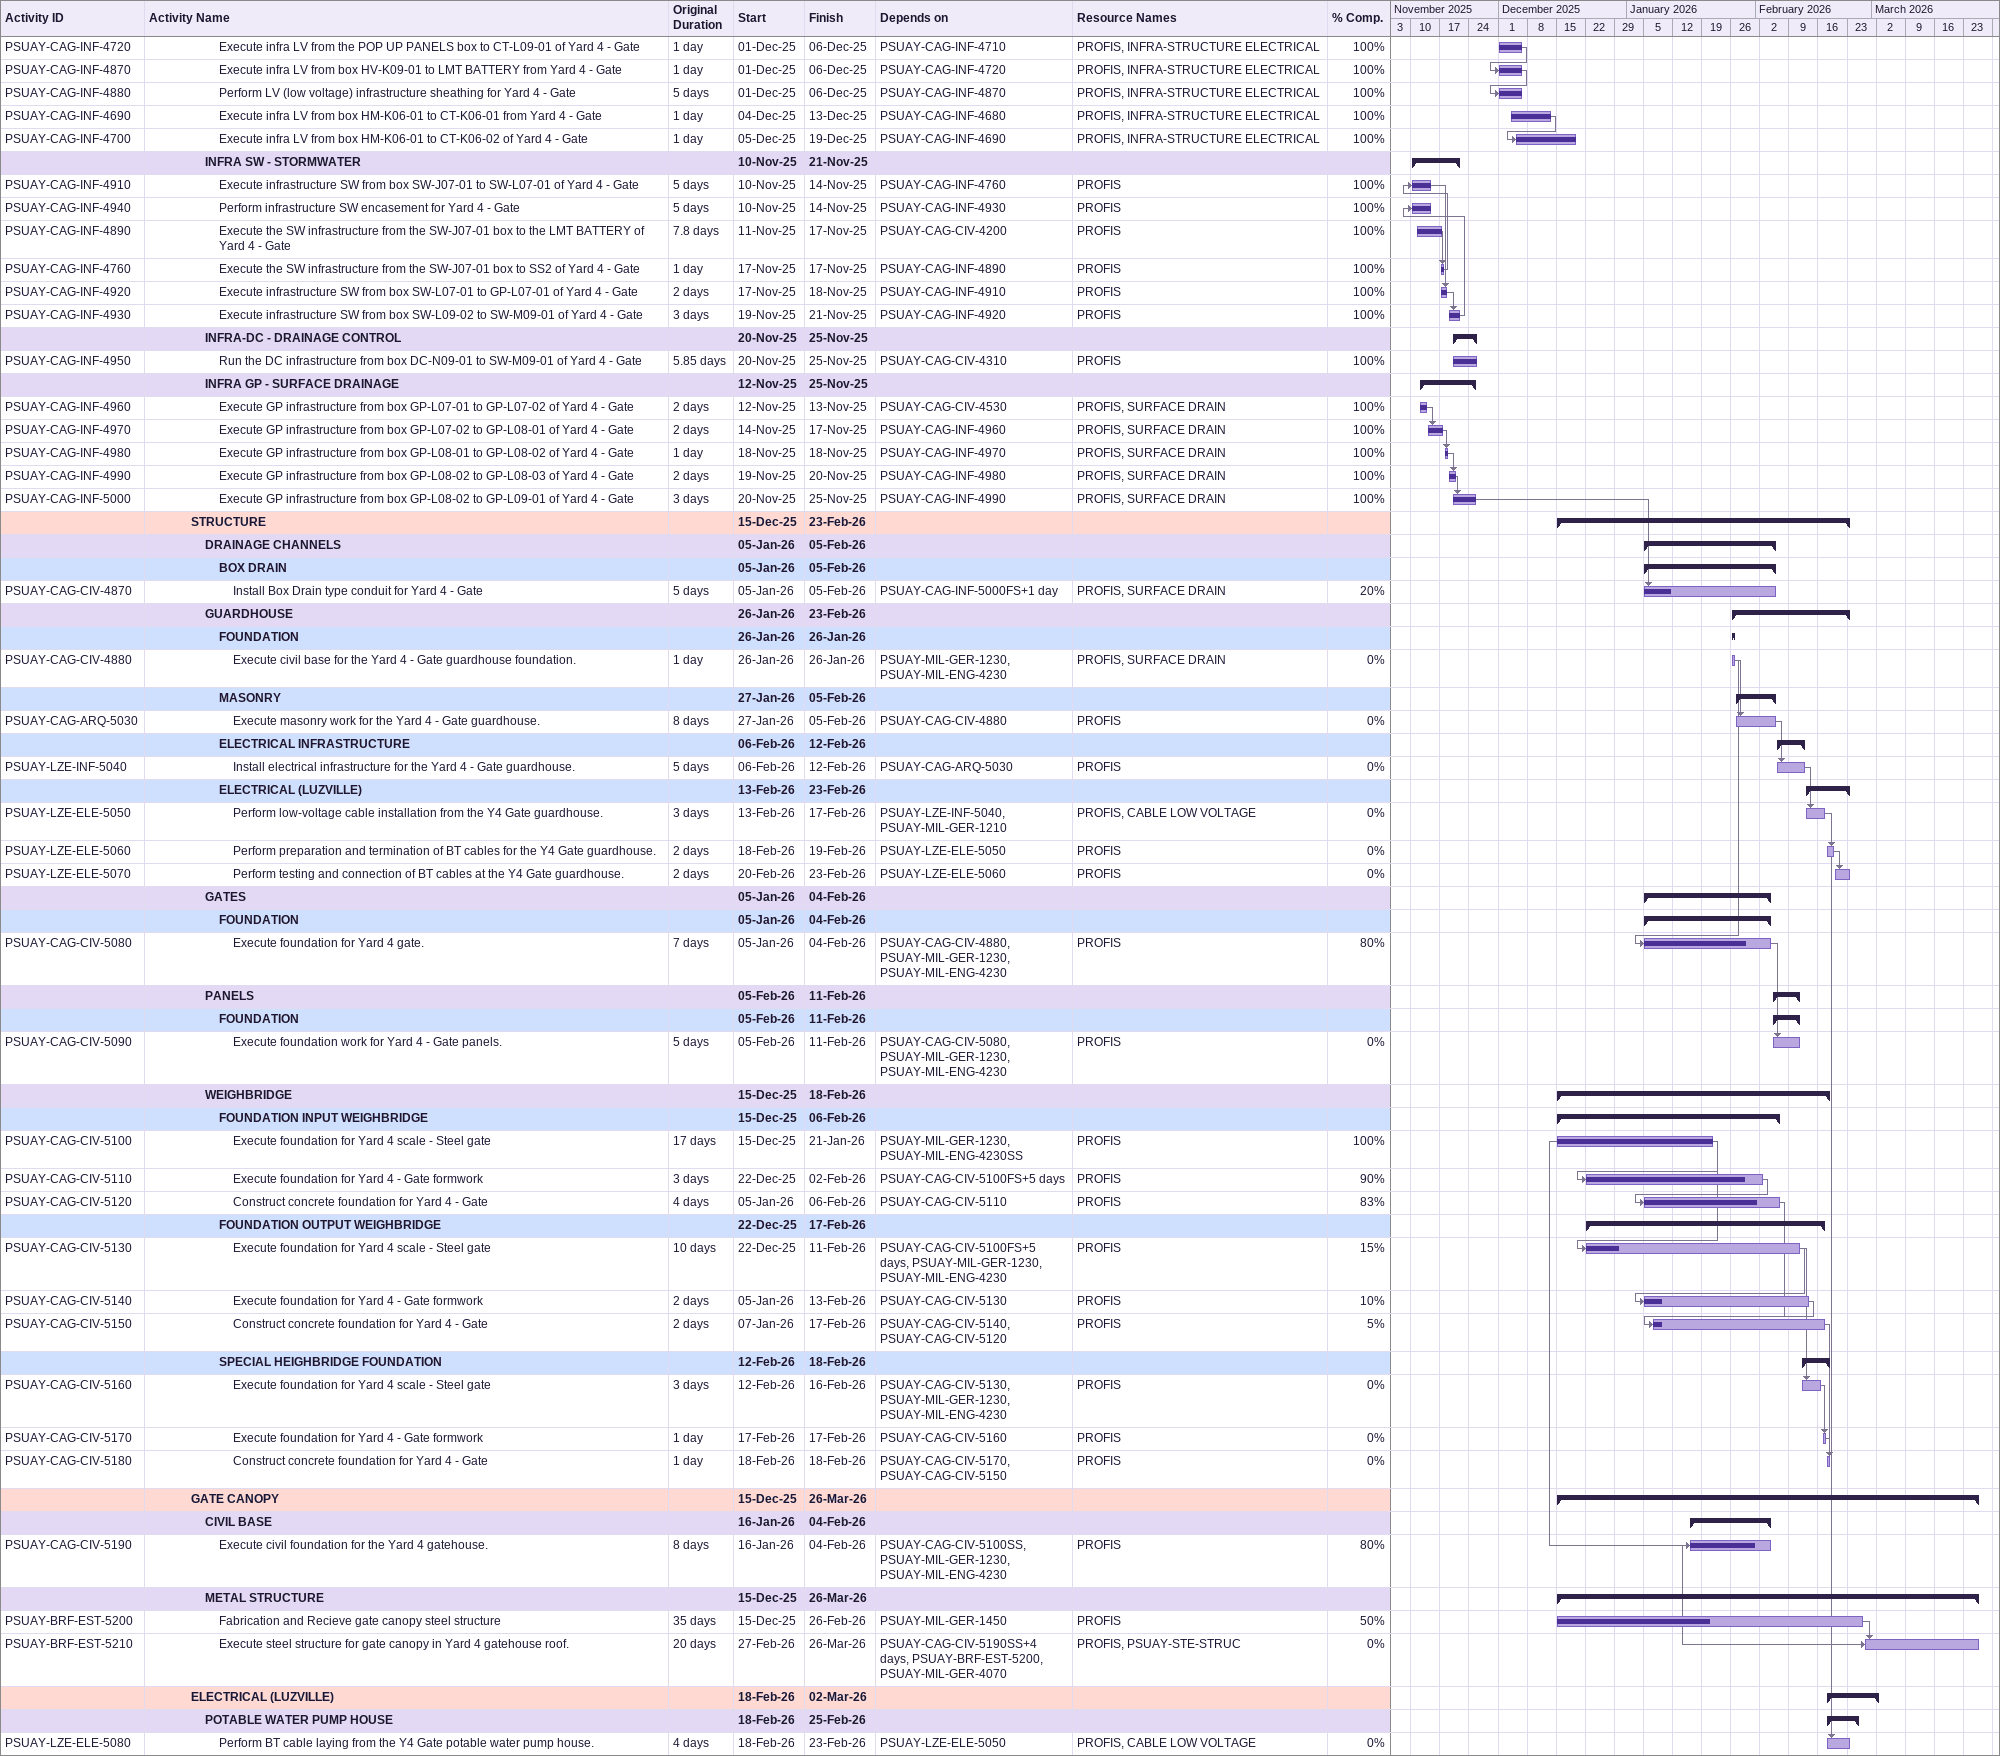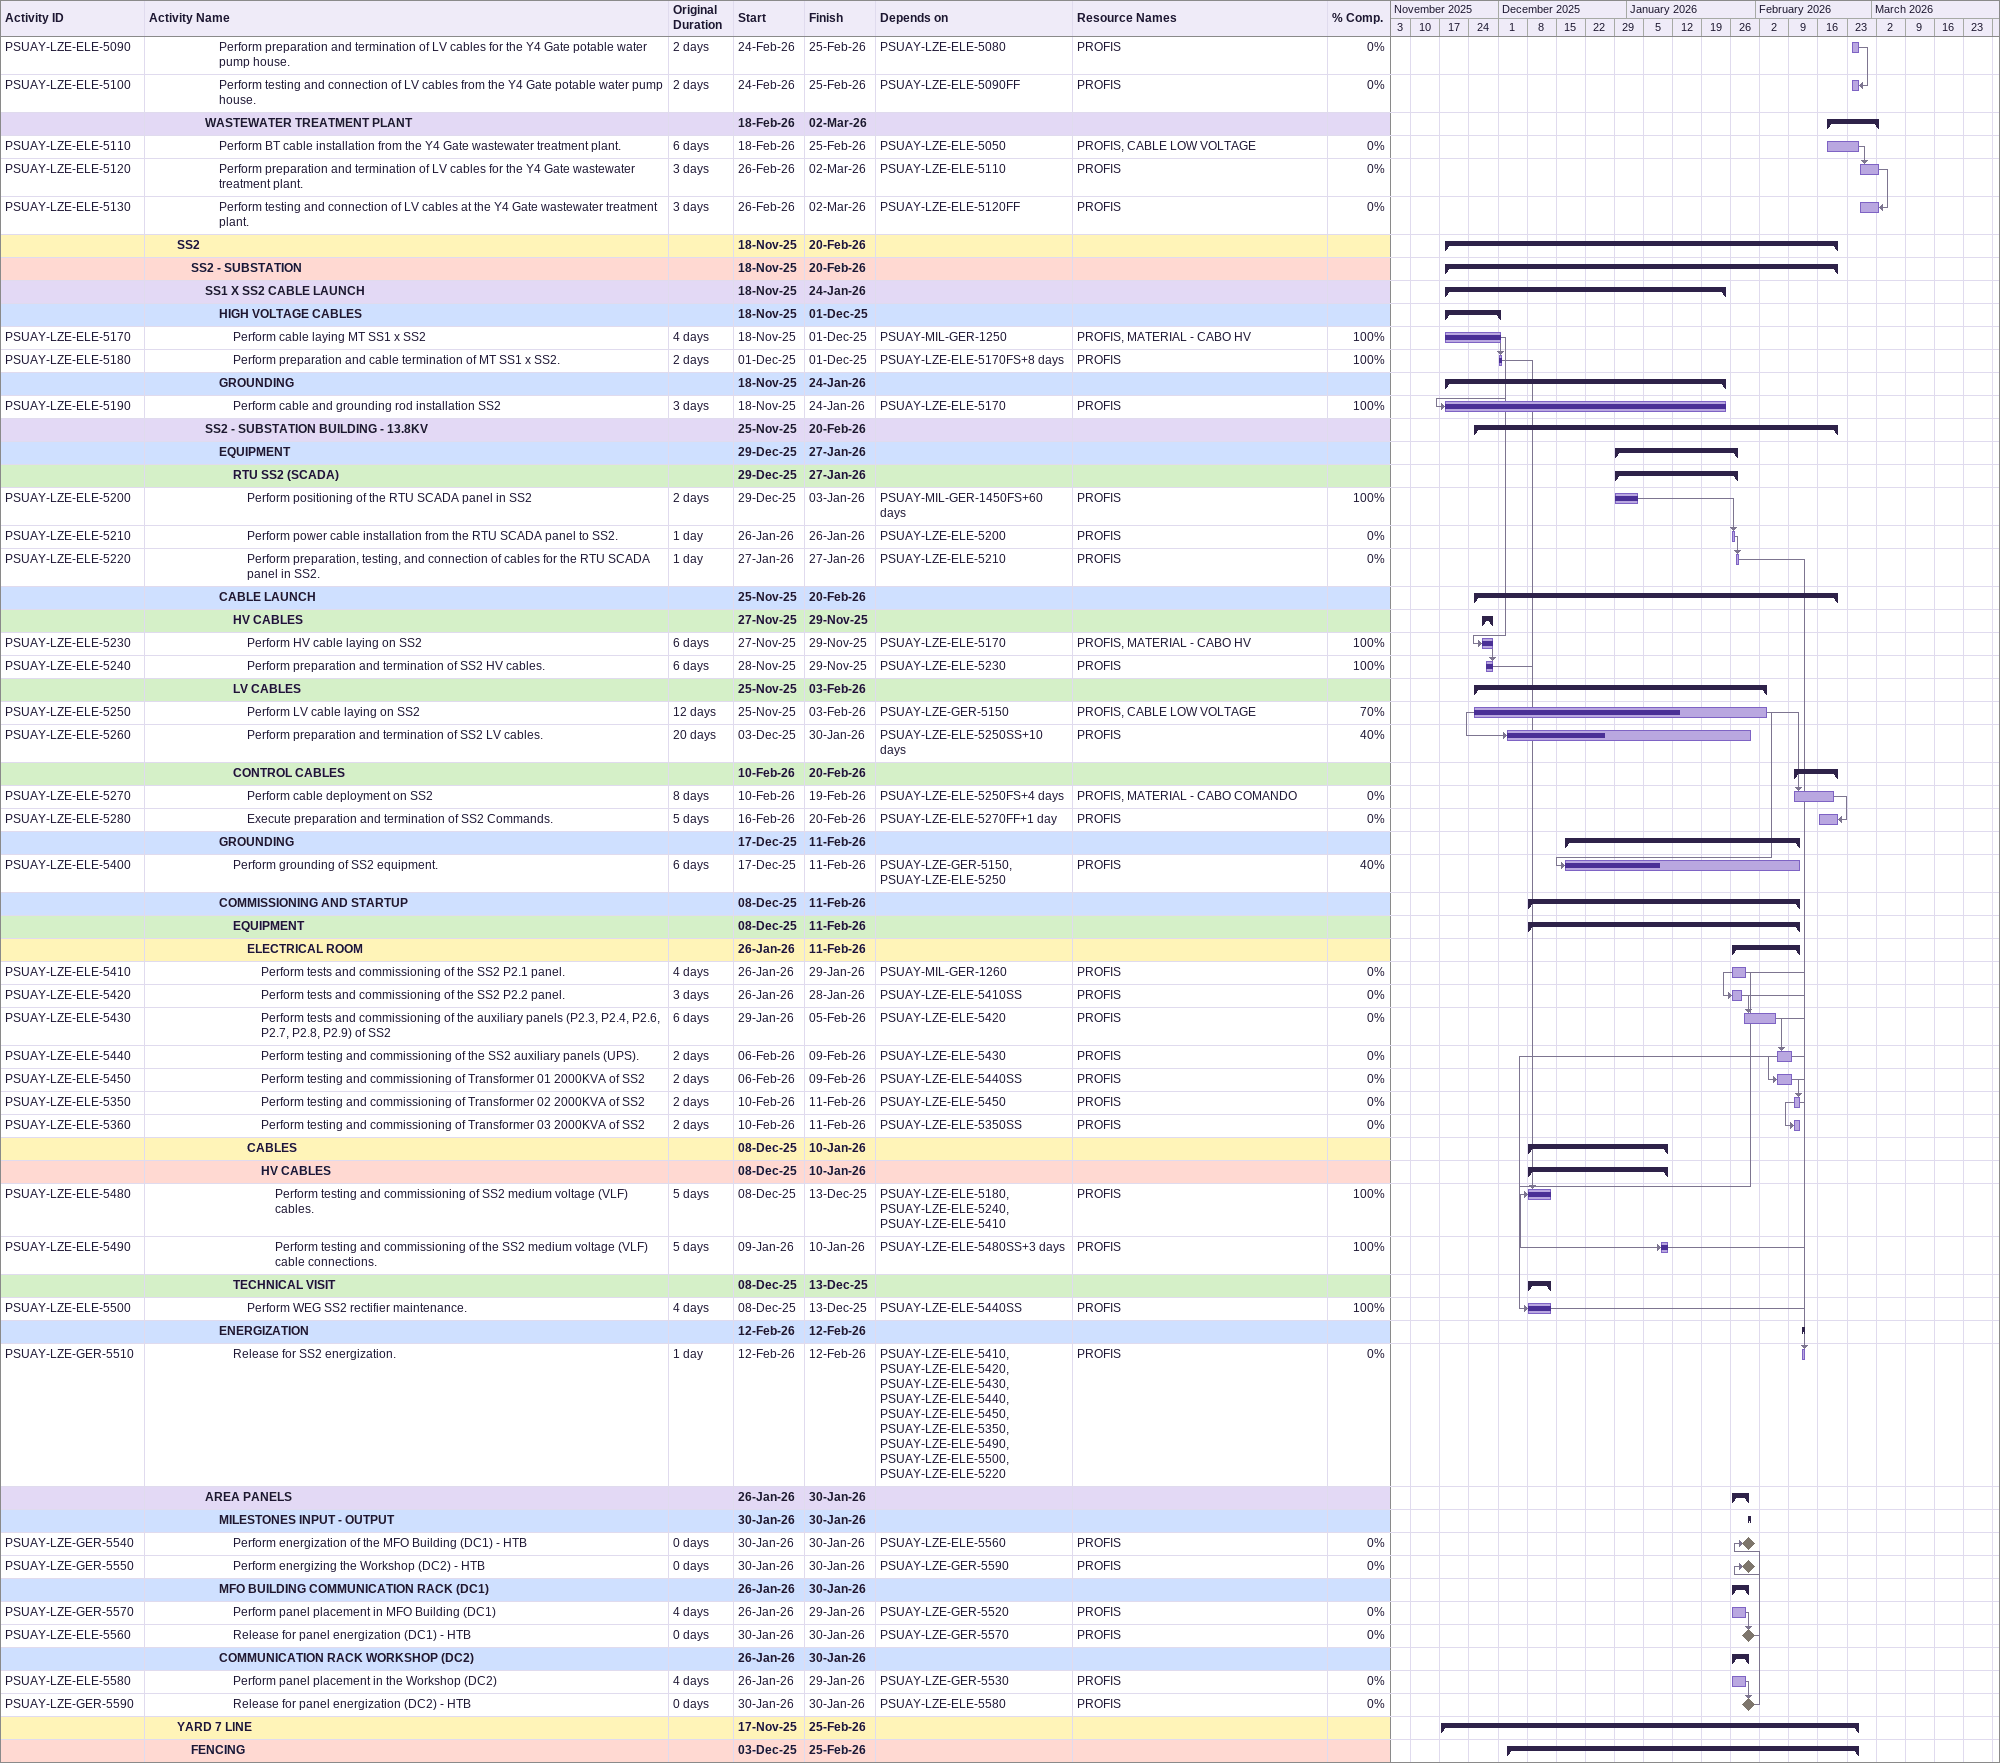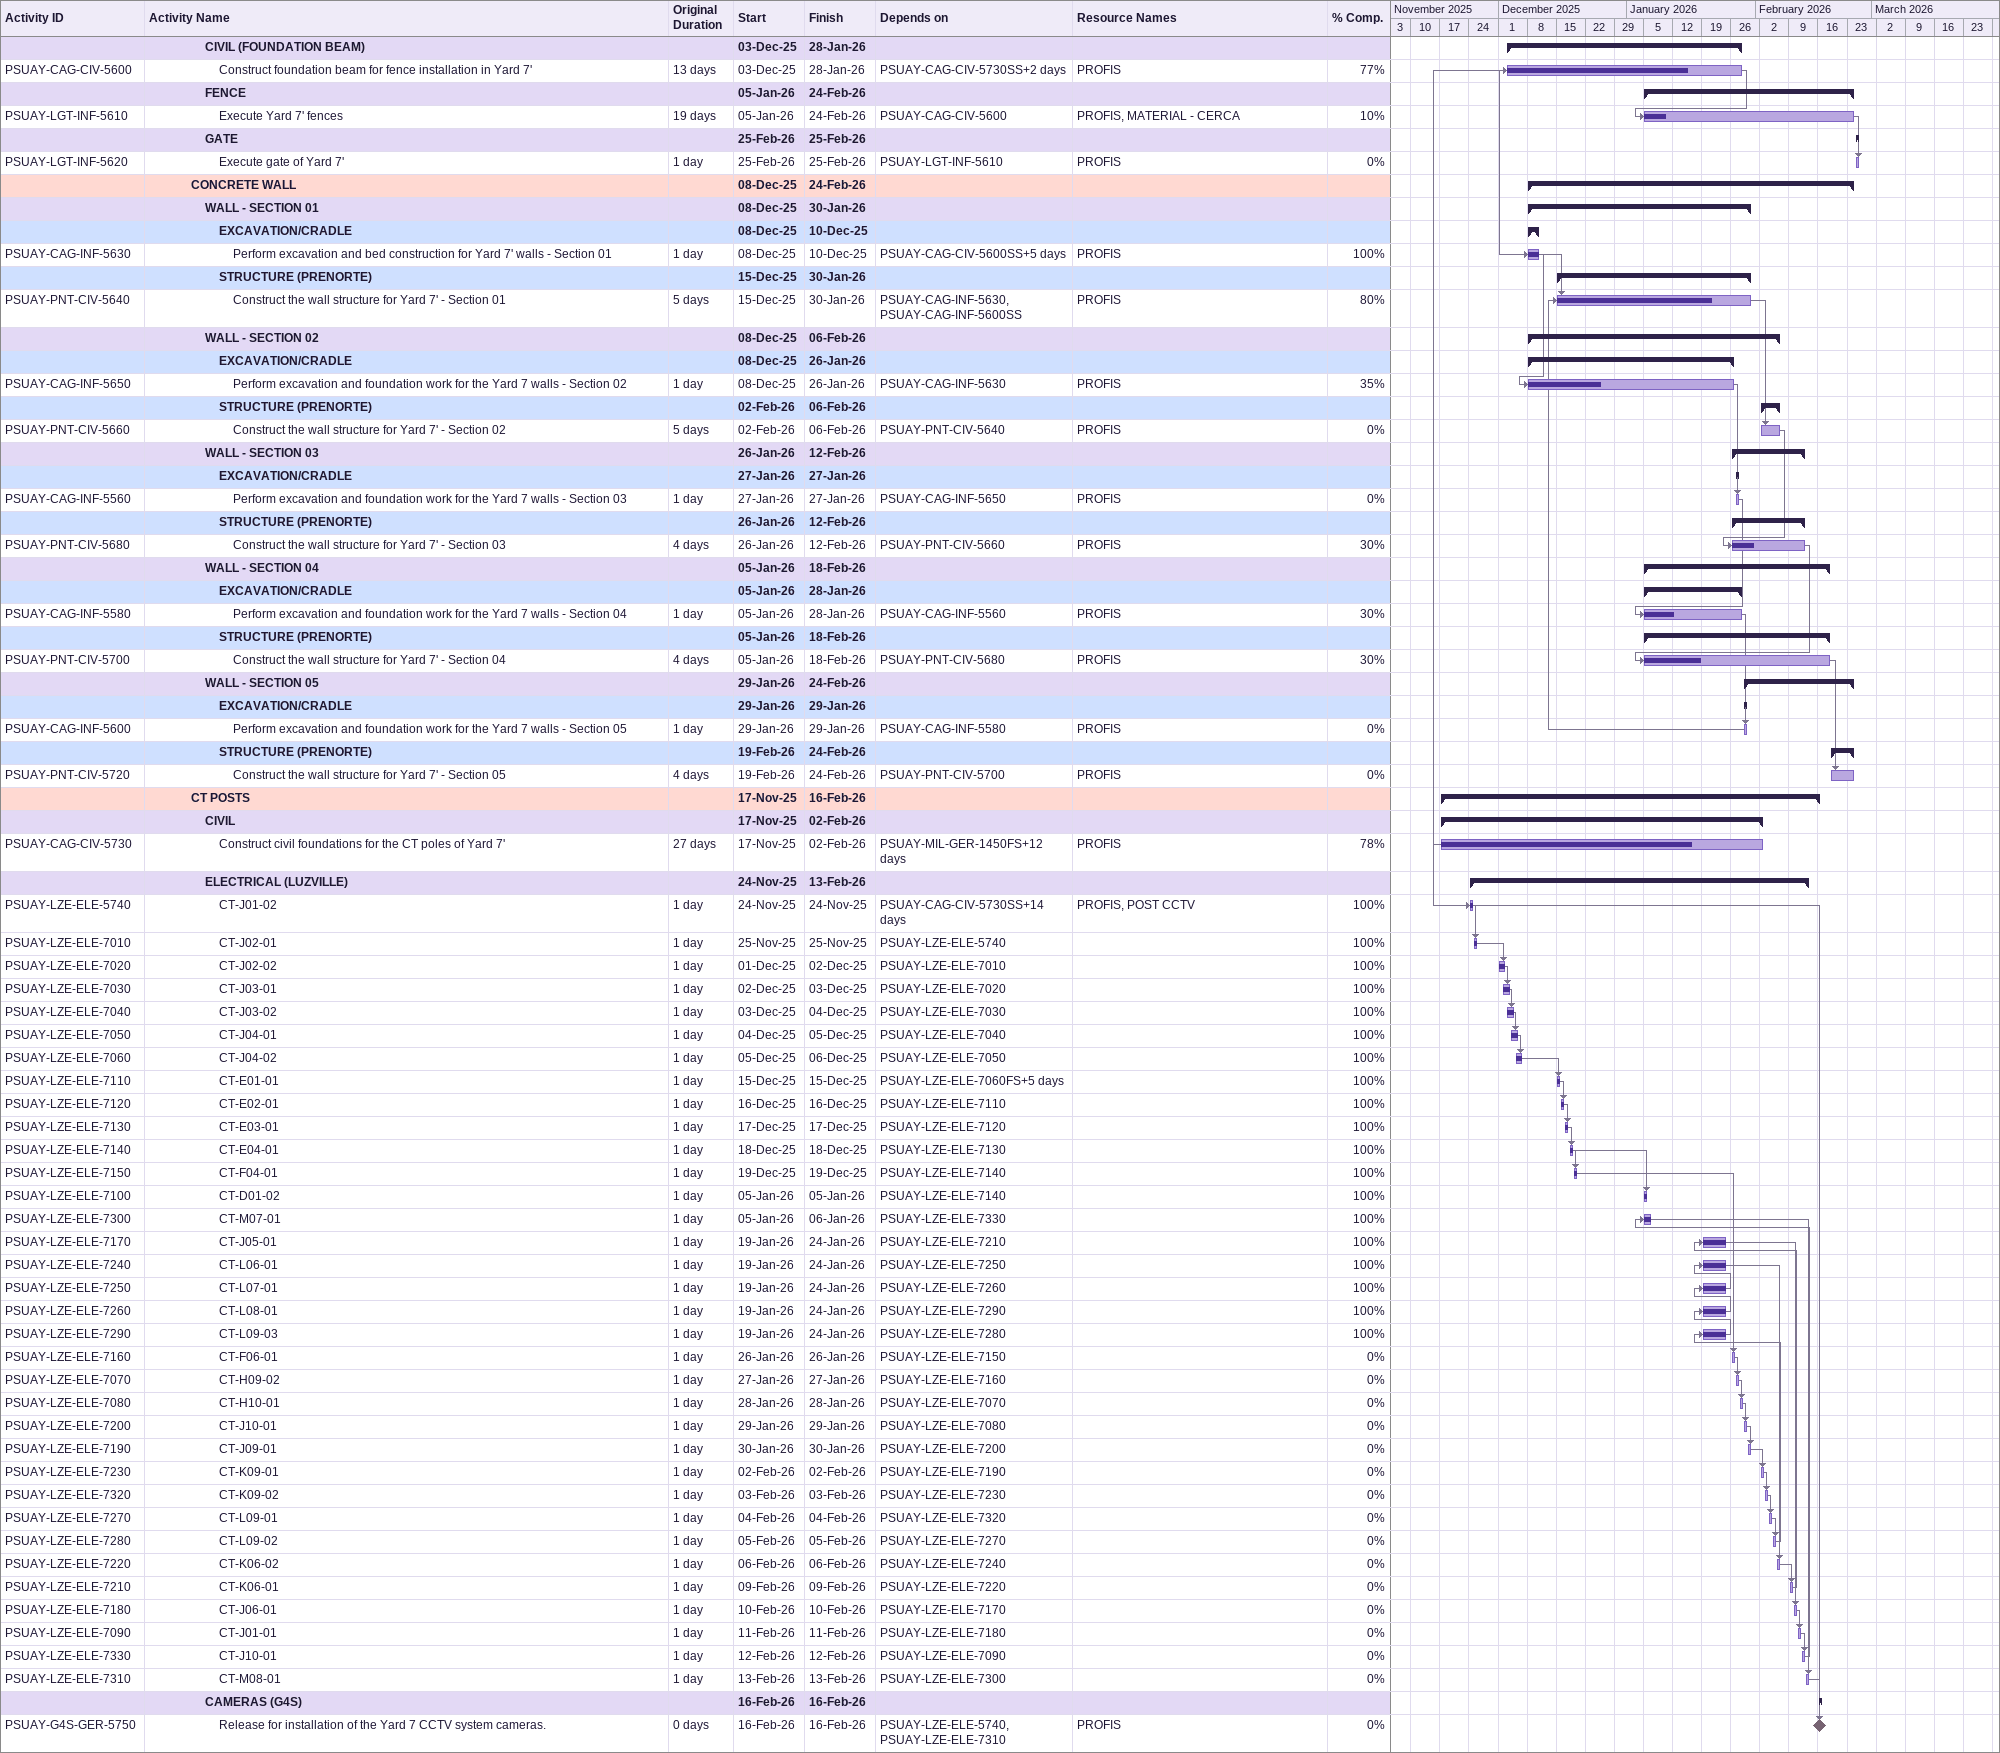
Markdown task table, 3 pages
| ID | Level | Task | Original duration | Start | Finish | Predecessors | Resources | % complete |
|---|---|---|---|---|---|---|---|---|
| PSUAY-CAG-INF-4720 | 6 | Execute infra LV from the POP UP PANELS box to CT-L09-01 of Yard 4 - Gate | 1d | 2025-12-01 | 2025-12-06 | PSUAY-CAG-INF-4710 | PROFIS, INFRA-STRUCTURE ELECTRICAL | 100 |
| PSUAY-CAG-INF-4870 | 6 | Execute infra LV from box HV-K09-01 to LMT BATTERY from Yard 4 - Gate | 1d | 2025-12-01 | 2025-12-06 | PSUAY-CAG-INF-4720 | PROFIS, INFRA-STRUCTURE ELECTRICAL | 100 |
| PSUAY-CAG-INF-4880 | 6 | Perform LV (low voltage) infrastructure sheathing for Yard 4 - Gate | 5d | 2025-12-01 | 2025-12-06 | PSUAY-CAG-INF-4870 | PROFIS, INFRA-STRUCTURE ELECTRICAL | 100 |
| PSUAY-CAG-INF-4690 | 6 | Execute infra LV from box HM-K06-01 to CT-K06-01 from Yard 4 - Gate | 1d | 2025-12-04 | 2025-12-13 | PSUAY-CAG-INF-4680 | PROFIS, INFRA-STRUCTURE ELECTRICAL | 100 |
| PSUAY-CAG-INF-4700 | 6 | Execute infra LV from box HM-K06-01 to CT-K06-02 of Yard 4 - Gate | 1d | 2025-12-05 | 2025-12-19 | PSUAY-CAG-INF-4690 | PROFIS, INFRA-STRUCTURE ELECTRICAL | 100 |
|  | 5 | **INFRA SW - STORMWATER** |  | 2025-11-10 | 2025-11-21 |  |  |  |
| PSUAY-CAG-INF-4910 | 6 | Execute infrastructure SW from box SW-J07-01 to SW-L07-01 of Yard 4 - Gate | 5d | 2025-11-10 | 2025-11-14 | PSUAY-CAG-INF-4760 | PROFIS | 100 |
| PSUAY-CAG-INF-4940 | 6 | Perform infrastructure SW encasement for Yard 4 - Gate | 5d | 2025-11-10 | 2025-11-14 | PSUAY-CAG-INF-4930 | PROFIS | 100 |
| PSUAY-CAG-INF-4890 | 6 | Execute the SW infrastructure from the SW-J07-01 box to the LMT BATTERY of Yard 4 - Gate | 7.8d | 2025-11-11 | 2025-11-17 | PSUAY-CAG-CIV-4200 | PROFIS | 100 |
| PSUAY-CAG-INF-4760 | 6 | Execute the SW infrastructure from the SW-J07-01 box to SS2 of Yard 4 - Gate | 1d | 2025-11-17 | 2025-11-17 | PSUAY-CAG-INF-4890 | PROFIS | 100 |
| PSUAY-CAG-INF-4920 | 6 | Execute infrastructure SW from box SW-L07-01 to GP-L07-01 of Yard 4 - Gate | 2d | 2025-11-17 | 2025-11-18 | PSUAY-CAG-INF-4910 | PROFIS | 100 |
| PSUAY-CAG-INF-4930 | 6 | Execute infrastructure SW from box SW-L09-02 to SW-M09-01 of Yard 4 - Gate | 3d | 2025-11-19 | 2025-11-21 | PSUAY-CAG-INF-4920 | PROFIS | 100 |
|  | 5 | **INFRA-DC - DRAINAGE CONTROL** |  | 2025-11-20 | 2025-11-25 |  |  |  |
| PSUAY-CAG-INF-4950 | 6 | Run the DC infrastructure from box DC-N09-01 to SW-M09-01 of Yard 4 - Gate | 5.85d | 2025-11-20 | 2025-11-25 | PSUAY-CAG-CIV-4310 | PROFIS | 100 |
|  | 5 | **INFRA GP - SURFACE DRAINAGE** |  | 2025-11-12 | 2025-11-25 |  |  |  |
| PSUAY-CAG-INF-4960 | 6 | Execute GP infrastructure from box GP-L07-01 to GP-L07-02 of Yard 4 - Gate | 2d | 2025-11-12 | 2025-11-13 | PSUAY-CAG-CIV-4530 | PROFIS, SURFACE DRAIN | 100 |
| PSUAY-CAG-INF-4970 | 6 | Execute GP infrastructure from box GP-L07-02 to GP-L08-01 of Yard 4 - Gate | 2d | 2025-11-14 | 2025-11-17 | PSUAY-CAG-INF-4960 | PROFIS, SURFACE DRAIN | 100 |
| PSUAY-CAG-INF-4980 | 6 | Execute GP infrastructure from box GP-L08-01 to GP-L08-02 of Yard 4 - Gate | 1d | 2025-11-18 | 2025-11-18 | PSUAY-CAG-INF-4970 | PROFIS, SURFACE DRAIN | 100 |
| PSUAY-CAG-INF-4990 | 6 | Execute GP infrastructure from box GP-L08-02 to GP-L08-03 of Yard 4 - Gate | 2d | 2025-11-19 | 2025-11-20 | PSUAY-CAG-INF-4980 | PROFIS, SURFACE DRAIN | 100 |
| PSUAY-CAG-INF-5000 | 6 | Execute GP infrastructure from box GP-L08-02 to GP-L09-01 of Yard 4 - Gate | 3d | 2025-11-20 | 2025-11-25 | PSUAY-CAG-INF-4990 | PROFIS, SURFACE DRAIN | 100 |
|  | 4 | **STRUCTURE** |  | 2025-12-15 | 2026-02-23 |  |  |  |
|  | 5 | **DRAINAGE CHANNELS** |  | 2026-01-05 | 2026-02-05 |  |  |  |
|  | 6 | **BOX DRAIN** |  | 2026-01-05 | 2026-02-05 |  |  |  |
| PSUAY-CAG-CIV-4870 | 7 | Install Box Drain type conduit for Yard 4 - Gate | 5d | 2026-01-05 | 2026-02-05 | PSUAY-CAG-INF-5000FS+1d | PROFIS, SURFACE DRAIN | 20 |
|  | 5 | **GUARDHOUSE** |  | 2026-01-26 | 2026-02-23 |  |  |  |
|  | 6 | **FOUNDATION** |  | 2026-01-26 | 2026-01-26 |  |  |  |
| PSUAY-CAG-CIV-4880 | 7 | Execute civil base for the Yard 4 - Gate guardhouse foundation. | 1d | 2026-01-26 | 2026-01-26 | PSUAY-MIL-GER-1230, PSUAY-MIL-ENG-4230 | PROFIS, SURFACE DRAIN | 0 |
|  | 6 | **MASONRY** |  | 2026-01-27 | 2026-02-05 |  |  |  |
| PSUAY-CAG-ARQ-5030 | 7 | Execute masonry work for the Yard 4 - Gate guardhouse. | 8d | 2026-01-27 | 2026-02-05 | PSUAY-CAG-CIV-4880 | PROFIS | 0 |
|  | 6 | **ELECTRICAL INFRASTRUCTURE** |  | 2026-02-06 | 2026-02-12 |  |  |  |
| PSUAY-LZE-INF-5040 | 7 | Install electrical infrastructure for the Yard 4 - Gate guardhouse. | 5d | 2026-02-06 | 2026-02-12 | PSUAY-CAG-ARQ-5030 | PROFIS | 0 |
|  | 6 | **ELECTRICAL (LUZVILLE)** |  | 2026-02-13 | 2026-02-23 |  |  |  |
| PSUAY-LZE-ELE-5050 | 7 | Perform low-voltage cable installation from the Y4 Gate guardhouse. | 3d | 2026-02-13 | 2026-02-17 | PSUAY-LZE-INF-5040, PSUAY-MIL-GER-1210 | PROFIS, CABLE LOW VOLTAGE | 0 |
| PSUAY-LZE-ELE-5060 | 7 | Perform preparation and termination of BT cables for the Y4 Gate guardhouse. | 2d | 2026-02-18 | 2026-02-19 | PSUAY-LZE-ELE-5050 | PROFIS | 0 |
| PSUAY-LZE-ELE-5070 | 7 | Perform testing and connection of BT cables at the Y4 Gate guardhouse. | 2d | 2026-02-20 | 2026-02-23 | PSUAY-LZE-ELE-5060 | PROFIS | 0 |
|  | 5 | **GATES** |  | 2026-01-05 | 2026-02-04 |  |  |  |
|  | 6 | **FOUNDATION** |  | 2026-01-05 | 2026-02-04 |  |  |  |
| PSUAY-CAG-CIV-5080 | 7 | Execute foundation for Yard 4 gate. | 7d | 2026-01-05 | 2026-02-04 | PSUAY-CAG-CIV-4880, PSUAY-MIL-GER-1230, PSUAY-MIL-ENG-4230 | PROFIS | 80 |
|  | 5 | **PANELS** |  | 2026-02-05 | 2026-02-11 |  |  |  |
|  | 6 | **FOUNDATION** |  | 2026-02-05 | 2026-02-11 |  |  |  |
| PSUAY-CAG-CIV-5090 | 7 | Execute foundation work for Yard 4 - Gate panels. | 5d | 2026-02-05 | 2026-02-11 | PSUAY-CAG-CIV-5080, PSUAY-MIL-GER-1230, PSUAY-MIL-ENG-4230 | PROFIS | 0 |
|  | 5 | **WEIGHBRIDGE** |  | 2025-12-15 | 2026-02-18 |  |  |  |
|  | 6 | **FOUNDATION INPUT WEIGHBRIDGE** |  | 2025-12-15 | 2026-02-06 |  |  |  |
| PSUAY-CAG-CIV-5100 | 7 | Execute foundation for Yard 4 scale - Steel gate | 17d | 2025-12-15 | 2026-01-21 | PSUAY-MIL-GER-1230, PSUAY-MIL-ENG-4230SS | PROFIS | 100 |
| PSUAY-CAG-CIV-5110 | 7 | Execute foundation for Yard 4 - Gate formwork | 3d | 2025-12-22 | 2026-02-02 | PSUAY-CAG-CIV-5100FS+5d | PROFIS | 90 |
| PSUAY-CAG-CIV-5120 | 7 | Construct concrete foundation for Yard 4 - Gate | 4d | 2026-01-05 | 2026-02-06 | PSUAY-CAG-CIV-5110 | PROFIS | 83 |
|  | 6 | **FOUNDATION OUTPUT WEIGHBRIDGE** |  | 2025-12-22 | 2026-02-17 |  |  |  |
| PSUAY-CAG-CIV-5130 | 7 | Execute foundation for Yard 4 scale - Steel gate | 10d | 2025-12-22 | 2026-02-11 | PSUAY-CAG-CIV-5100FS+5d, PSUAY-MIL-GER-1230, PSUAY-MIL-ENG-4230 | PROFIS | 15 |
| PSUAY-CAG-CIV-5140 | 7 | Execute foundation for Yard 4 - Gate formwork | 2d | 2026-01-05 | 2026-02-13 | PSUAY-CAG-CIV-5130 | PROFIS | 10 |
| PSUAY-CAG-CIV-5150 | 7 | Construct concrete foundation for Yard 4 - Gate | 2d | 2026-01-07 | 2026-02-17 | PSUAY-CAG-CIV-5140, PSUAY-CAG-CIV-5120 | PROFIS | 5 |
|  | 6 | **SPECIAL HEIGHBRIDGE FOUNDATION** |  | 2026-02-12 | 2026-02-18 |  |  |  |
| PSUAY-CAG-CIV-5160 | 7 | Execute foundation for Yard 4 scale - Steel gate | 3d | 2026-02-12 | 2026-02-16 | PSUAY-CAG-CIV-5130, PSUAY-MIL-GER-1230, PSUAY-MIL-ENG-4230 | PROFIS | 0 |
| PSUAY-CAG-CIV-5170 | 7 | Execute foundation for Yard 4 - Gate formwork | 1d | 2026-02-17 | 2026-02-17 | PSUAY-CAG-CIV-5160 | PROFIS | 0 |
| PSUAY-CAG-CIV-5180 | 7 | Construct concrete foundation for Yard 4 - Gate | 1d | 2026-02-18 | 2026-02-18 | PSUAY-CAG-CIV-5170, PSUAY-CAG-CIV-5150 | PROFIS | 0 |
|  | 4 | **GATE CANOPY** |  | 2025-12-15 | 2026-03-26 |  |  |  |
|  | 5 | **CIVIL BASE** |  | 2026-01-16 | 2026-02-04 |  |  |  |
| PSUAY-CAG-CIV-5190 | 6 | Execute civil foundation for the Yard 4 gatehouse. | 8d | 2026-01-16 | 2026-02-04 | PSUAY-CAG-CIV-5100SS, PSUAY-MIL-GER-1230, PSUAY-MIL-ENG-4230 | PROFIS | 80 |
|  | 5 | **METAL STRUCTURE** |  | 2025-12-15 | 2026-03-26 |  |  |  |
| PSUAY-BRF-EST-5200 | 6 | Fabrication and Recieve gate canopy steel structure | 35d | 2025-12-15 | 2026-02-26 | PSUAY-MIL-GER-1450 | PROFIS | 50 |
| PSUAY-BRF-EST-5210 | 6 | Execute steel structure for gate canopy in Yard 4 gatehouse roof. | 20d | 2026-02-27 | 2026-03-26 | PSUAY-CAG-CIV-5190SS+4d, PSUAY-BRF-EST-5200, PSUAY-MIL-GER-4070 | PROFIS, PSUAY-STE-STRUC | 0 |
|  | 4 | **ELECTRICAL (LUZVILLE)** |  | 2026-02-18 | 2026-03-02 |  |  |  |
|  | 5 | **POTABLE WATER PUMP HOUSE** |  | 2026-02-18 | 2026-02-25 |  |  |  |
| PSUAY-LZE-ELE-5080 | 6 | Perform BT cable laying from the Y4 Gate potable water pump house. | 4d | 2026-02-18 | 2026-02-23 | PSUAY-LZE-ELE-5050 | PROFIS, CABLE LOW VOLTAGE | 0 |
| PSUAY-LZE-ELE-5090 | 6 | Perform preparation and termination of LV cables for the Y4 Gate potable water pump house. | 2d | 2026-02-24 | 2026-02-25 | PSUAY-LZE-ELE-5080 | PROFIS | 0 |
| PSUAY-LZE-ELE-5100 | 6 | Perform testing and connection of LV cables from the Y4 Gate potable water pump house. | 2d | 2026-02-24 | 2026-02-25 | PSUAY-LZE-ELE-5090FF | PROFIS | 0 |
|  | 5 | **WASTEWATER TREATMENT PLANT** |  | 2026-02-18 | 2026-03-02 |  |  |  |
| PSUAY-LZE-ELE-5110 | 6 | Perform BT cable installation from the Y4 Gate wastewater treatment plant. | 6d | 2026-02-18 | 2026-02-25 | PSUAY-LZE-ELE-5050 | PROFIS, CABLE LOW VOLTAGE | 0 |
| PSUAY-LZE-ELE-5120 | 6 | Perform preparation and termination of LV cables for the Y4 Gate wastewater treatment plant. | 3d | 2026-02-26 | 2026-03-02 | PSUAY-LZE-ELE-5110 | PROFIS | 0 |
| PSUAY-LZE-ELE-5130 | 6 | Perform testing and connection of LV cables at the Y4 Gate wastewater treatment plant. | 3d | 2026-02-26 | 2026-03-02 | PSUAY-LZE-ELE-5120FF | PROFIS | 0 |
|  | 3 | **SS2** |  | 2025-11-18 | 2026-02-20 |  |  |  |
|  | 4 | **SS2 - SUBSTATION** |  | 2025-11-18 | 2026-02-20 |  |  |  |
|  | 5 | **SS1 X SS2 CABLE LAUNCH** |  | 2025-11-18 | 2026-01-24 |  |  |  |
|  | 6 | **HIGH VOLTAGE CABLES** |  | 2025-11-18 | 2025-12-01 |  |  |  |
| PSUAY-LZE-ELE-5170 | 7 | Perform cable laying MT SS1 x SS2 | 4d | 2025-11-18 | 2025-12-01 | PSUAY-MIL-GER-1250 | PROFIS, MATERIAL - CABO HV | 100 |
| PSUAY-LZE-ELE-5180 | 7 | Perform preparation and cable termination of MT SS1 x SS2. | 2d | 2025-12-01 | 2025-12-01 | PSUAY-LZE-ELE-5170FS+8d | PROFIS | 100 |
|  | 6 | **GROUNDING** |  | 2025-11-18 | 2026-01-24 |  |  |  |
| PSUAY-LZE-ELE-5190 | 7 | Perform cable and grounding rod installation SS2 | 3d | 2025-11-18 | 2026-01-24 | PSUAY-LZE-ELE-5170 | PROFIS | 100 |
|  | 5 | **SS2 - SUBSTATION BUILDING - 13.8KV** |  | 2025-11-25 | 2026-02-20 |  |  |  |
|  | 6 | **EQUIPMENT** |  | 2025-12-29 | 2026-01-27 |  |  |  |
|  | 7 | **RTU SS2 (SCADA)** |  | 2025-12-29 | 2026-01-27 |  |  |  |
| PSUAY-LZE-ELE-5200 | 8 | Perform positioning of the RTU SCADA panel in SS2 | 2d | 2025-12-29 | 2026-01-03 | PSUAY-MIL-GER-1450FS+60d | PROFIS | 100 |
| PSUAY-LZE-ELE-5210 | 8 | Perform power cable installation from the RTU SCADA panel to SS2. | 1d | 2026-01-26 | 2026-01-26 | PSUAY-LZE-ELE-5200 | PROFIS | 0 |
| PSUAY-LZE-ELE-5220 | 8 | Perform preparation, testing, and connection of cables for the RTU SCADA panel in SS2. | 1d | 2026-01-27 | 2026-01-27 | PSUAY-LZE-ELE-5210 | PROFIS | 0 |
|  | 6 | **CABLE LAUNCH** |  | 2025-11-25 | 2026-02-20 |  |  |  |
|  | 7 | **HV CABLES** |  | 2025-11-27 | 2025-11-29 |  |  |  |
| PSUAY-LZE-ELE-5230 | 8 | Perform HV cable laying on SS2 | 6d | 2025-11-27 | 2025-11-29 | PSUAY-LZE-ELE-5170 | PROFIS, MATERIAL - CABO HV | 100 |
| PSUAY-LZE-ELE-5240 | 8 | Perform preparation and termination of SS2 HV cables. | 6d | 2025-11-28 | 2025-11-29 | PSUAY-LZE-ELE-5230 | PROFIS | 100 |
|  | 7 | **LV CABLES** |  | 2025-11-25 | 2026-02-03 |  |  |  |
| PSUAY-LZE-ELE-5250 | 8 | Perform LV cable laying on SS2 | 12d | 2025-11-25 | 2026-02-03 | PSUAY-LZE-GER-5150 | PROFIS, CABLE LOW VOLTAGE | 70 |
| PSUAY-LZE-ELE-5260 | 8 | Perform preparation and termination of SS2 LV cables. | 20d | 2025-12-03 | 2026-01-30 | PSUAY-LZE-ELE-5250SS+10d | PROFIS | 40 |
|  | 7 | **CONTROL CABLES** |  | 2026-02-10 | 2026-02-20 |  |  |  |
| PSUAY-LZE-ELE-5270 | 8 | Perform cable deployment on SS2 | 8d | 2026-02-10 | 2026-02-19 | PSUAY-LZE-ELE-5250FS+4d | PROFIS, MATERIAL - CABO COMANDO | 0 |
| PSUAY-LZE-ELE-5280 | 8 | Execute preparation and termination of SS2 Commands. | 5d | 2026-02-16 | 2026-02-20 | PSUAY-LZE-ELE-5270FF+1d | PROFIS | 0 |
|  | 6 | **GROUNDING** |  | 2025-12-17 | 2026-02-11 |  |  |  |
| PSUAY-LZE-ELE-5400 | 7 | Perform grounding of SS2 equipment. | 6d | 2025-12-17 | 2026-02-11 | PSUAY-LZE-GER-5150, PSUAY-LZE-ELE-5250 | PROFIS | 40 |
|  | 6 | **COMMISSIONING AND STARTUP** |  | 2025-12-08 | 2026-02-11 |  |  |  |
|  | 7 | **EQUIPMENT** |  | 2025-12-08 | 2026-02-11 |  |  |  |
|  | 8 | **ELECTRICAL ROOM** |  | 2026-01-26 | 2026-02-11 |  |  |  |
| PSUAY-LZE-ELE-5410 | 9 | Perform tests and commissioning of the SS2 P2.1 panel. | 4d | 2026-01-26 | 2026-01-29 | PSUAY-MIL-GER-1260 | PROFIS | 0 |
| PSUAY-LZE-ELE-5420 | 9 | Perform tests and commissioning of the SS2 P2.2 panel. | 3d | 2026-01-26 | 2026-01-28 | PSUAY-LZE-ELE-5410SS | PROFIS | 0 |
| PSUAY-LZE-ELE-5430 | 9 | Perform tests and commissioning of the auxiliary panels (P2.3, P2.4, P2.6, P2.7, P2.8, P2.9) of SS2 | 6d | 2026-01-29 | 2026-02-05 | PSUAY-LZE-ELE-5420 | PROFIS | 0 |
| PSUAY-LZE-ELE-5440 | 9 | Perform testing and commissioning of the SS2 auxiliary panels (UPS). | 2d | 2026-02-06 | 2026-02-09 | PSUAY-LZE-ELE-5430 | PROFIS | 0 |
| PSUAY-LZE-ELE-5450 | 9 | Perform testing and commissioning of Transformer 01 2000KVA of SS2 | 2d | 2026-02-06 | 2026-02-09 | PSUAY-LZE-ELE-5440SS | PROFIS | 0 |
| PSUAY-LZE-ELE-5350 | 9 | Perform testing and commissioning of Transformer 02 2000KVA of SS2 | 2d | 2026-02-10 | 2026-02-11 | PSUAY-LZE-ELE-5450 | PROFIS | 0 |
| PSUAY-LZE-ELE-5360 | 9 | Perform testing and commissioning of Transformer 03 2000KVA of SS2 | 2d | 2026-02-10 | 2026-02-11 | PSUAY-LZE-ELE-5350SS | PROFIS | 0 |
|  | 8 | **CABLES** |  | 2025-12-08 | 2026-01-10 |  |  |  |
|  | 9 | **HV CABLES** |  | 2025-12-08 | 2026-01-10 |  |  |  |
| PSUAY-LZE-ELE-5480 | 10 | Perform testing and commissioning of SS2 medium voltage (VLF) cables. | 5d | 2025-12-08 | 2025-12-13 | PSUAY-LZE-ELE-5180, PSUAY-LZE-ELE-5240, PSUAY-LZE-ELE-5410 | PROFIS | 100 |
| PSUAY-LZE-ELE-5490 | 10 | Perform testing and commissioning of the SS2 medium voltage (VLF) cable connections. | 5d | 2026-01-09 | 2026-01-10 | PSUAY-LZE-ELE-5480SS+3d | PROFIS | 100 |
|  | 7 | **TECHNICAL VISIT** |  | 2025-12-08 | 2025-12-13 |  |  |  |
| PSUAY-LZE-ELE-5500 | 8 | Perform WEG SS2 rectifier maintenance. | 4d | 2025-12-08 | 2025-12-13 | PSUAY-LZE-ELE-5440SS | PROFIS | 100 |
|  | 6 | **ENERGIZATION** |  | 2026-02-12 | 2026-02-12 |  |  |  |
| PSUAY-LZE-GER-5510 | 7 | Release for SS2 energization. | 1d | 2026-02-12 | 2026-02-12 | PSUAY-LZE-ELE-5410, PSUAY-LZE-ELE-5420, PSUAY-LZE-ELE-5430, PSUAY-LZE-ELE-5440, PSUAY-LZE-ELE-5450, PSUAY-LZE-ELE-5350, PSUAY-LZE-ELE-5490, PSUAY-LZE-ELE-5500, PSUAY-LZE-ELE-5220 | PROFIS | 0 |
|  | 5 | **AREA PANELS** |  | 2026-01-26 | 2026-01-30 |  |  |  |
|  | 6 | **MILESTONES INPUT - OUTPUT** |  | 2026-01-30 | 2026-01-30 |  |  |  |
| PSUAY-LZE-GER-5540 | 7 | Perform energization of the MFO Building (DC1) - HTB | 0d | 2026-01-30 | 2026-01-30 | PSUAY-LZE-ELE-5560 | PROFIS | 0 |
| PSUAY-LZE-GER-5550 | 7 | Perform energizing the Workshop (DC2) - HTB | 0d | 2026-01-30 | 2026-01-30 | PSUAY-LZE-GER-5590 | PROFIS | 0 |
|  | 6 | **MFO BUILDING COMMUNICATION RACK (DC1)** |  | 2026-01-26 | 2026-01-30 |  |  |  |
| PSUAY-LZE-GER-5570 | 7 | Perform panel placement in MFO Building (DC1) | 4d | 2026-01-26 | 2026-01-29 | PSUAY-LZE-GER-5520 | PROFIS | 0 |
| PSUAY-LZE-ELE-5560 | 7 | Release for panel energization (DC1) - HTB | 0d | 2026-01-30 | 2026-01-30 | PSUAY-LZE-GER-5570 | PROFIS | 0 |
|  | 6 | **COMMUNICATION RACK WORKSHOP (DC2)** |  | 2026-01-26 | 2026-01-30 |  |  |  |
| PSUAY-LZE-ELE-5580 | 7 | Perform panel placement in the Workshop (DC2) | 4d | 2026-01-26 | 2026-01-29 | PSUAY-LZE-GER-5530 | PROFIS | 0 |
| PSUAY-LZE-GER-5590 | 7 | Release for panel energization (DC2) - HTB | 0d | 2026-01-30 | 2026-01-30 | PSUAY-LZE-ELE-5580 | PROFIS | 0 |
|  | 3 | **YARD 7 LINE** |  | 2025-11-17 | 2026-02-25 |  |  |  |
|  | 4 | **FENCING** |  | 2025-12-03 | 2026-02-25 |  |  |  |
|  | 5 | **CIVIL (FOUNDATION BEAM)** |  | 2025-12-03 | 2026-01-28 |  |  |  |
| PSUAY-CAG-CIV-5600 | 6 | Construct foundation beam for fence installation in Yard 7' | 13d | 2025-12-03 | 2026-01-28 | PSUAY-CAG-CIV-5730SS+2d | PROFIS | 77 |
|  | 5 | **FENCE** |  | 2026-01-05 | 2026-02-24 |  |  |  |
| PSUAY-LGT-INF-5610 | 6 | Execute Yard 7' fences | 19d | 2026-01-05 | 2026-02-24 | PSUAY-CAG-CIV-5600 | PROFIS, MATERIAL - CERCA | 10 |
|  | 5 | **GATE** |  | 2026-02-25 | 2026-02-25 |  |  |  |
| PSUAY-LGT-INF-5620 | 6 | Execute gate of Yard 7' | 1d | 2026-02-25 | 2026-02-25 | PSUAY-LGT-INF-5610 | PROFIS | 0 |
|  | 4 | **CONCRETE WALL** |  | 2025-12-08 | 2026-02-24 |  |  |  |
|  | 5 | **WALL - SECTION 01** |  | 2025-12-08 | 2026-01-30 |  |  |  |
|  | 6 | **EXCAVATION/CRADLE** |  | 2025-12-08 | 2025-12-10 |  |  |  |
| PSUAY-CAG-INF-5630 | 7 | Perform excavation and bed construction for Yard 7' walls - Section 01 | 1d | 2025-12-08 | 2025-12-10 | PSUAY-CAG-CIV-5600SS+5d | PROFIS | 100 |
|  | 6 | **STRUCTURE (PRENORTE)** |  | 2025-12-15 | 2026-01-30 |  |  |  |
| PSUAY-PNT-CIV-5640 | 7 | Construct the wall structure for Yard 7' - Section 01 | 5d | 2025-12-15 | 2026-01-30 | PSUAY-CAG-INF-5630, PSUAY-CAG-INF-5600SS | PROFIS | 80 |
|  | 5 | **WALL - SECTION 02** |  | 2025-12-08 | 2026-02-06 |  |  |  |
|  | 6 | **EXCAVATION/CRADLE** |  | 2025-12-08 | 2026-01-26 |  |  |  |
| PSUAY-CAG-INF-5650 | 7 | Perform excavation and foundation work for the Yard 7 walls - Section 02 | 1d | 2025-12-08 | 2026-01-26 | PSUAY-CAG-INF-5630 | PROFIS | 35 |
|  | 6 | **STRUCTURE (PRENORTE)** |  | 2026-02-02 | 2026-02-06 |  |  |  |
| PSUAY-PNT-CIV-5660 | 7 | Construct the wall structure for Yard 7' - Section 02 | 5d | 2026-02-02 | 2026-02-06 | PSUAY-PNT-CIV-5640 | PROFIS | 0 |
|  | 5 | **WALL - SECTION 03** |  | 2026-01-26 | 2026-02-12 |  |  |  |
|  | 6 | **EXCAVATION/CRADLE** |  | 2026-01-27 | 2026-01-27 |  |  |  |
| PSUAY-CAG-INF-5560 | 7 | Perform excavation and foundation work for the Yard 7 walls - Section 03 | 1d | 2026-01-27 | 2026-01-27 | PSUAY-CAG-INF-5650 | PROFIS | 0 |
|  | 6 | **STRUCTURE (PRENORTE)** |  | 2026-01-26 | 2026-02-12 |  |  |  |
| PSUAY-PNT-CIV-5680 | 7 | Construct the wall structure for Yard 7' - Section 03 | 4d | 2026-01-26 | 2026-02-12 | PSUAY-PNT-CIV-5660 | PROFIS | 30 |
|  | 5 | **WALL - SECTION 04** |  | 2026-01-05 | 2026-02-18 |  |  |  |
|  | 6 | **EXCAVATION/CRADLE** |  | 2026-01-05 | 2026-01-28 |  |  |  |
| PSUAY-CAG-INF-5580 | 7 | Perform excavation and foundation work for the Yard 7 walls - Section 04 | 1d | 2026-01-05 | 2026-01-28 | PSUAY-CAG-INF-5560 | PROFIS | 30 |
|  | 6 | **STRUCTURE (PRENORTE)** |  | 2026-01-05 | 2026-02-18 |  |  |  |
| PSUAY-PNT-CIV-5700 | 7 | Construct the wall structure for Yard 7' - Section 04 | 4d | 2026-01-05 | 2026-02-18 | PSUAY-PNT-CIV-5680 | PROFIS | 30 |
|  | 5 | **WALL - SECTION 05** |  | 2026-01-29 | 2026-02-24 |  |  |  |
|  | 6 | **EXCAVATION/CRADLE** |  | 2026-01-29 | 2026-01-29 |  |  |  |
| PSUAY-CAG-INF-5600 | 7 | Perform excavation and foundation work for the Yard 7 walls - Section 05 | 1d | 2026-01-29 | 2026-01-29 | PSUAY-CAG-INF-5580 | PROFIS | 0 |
|  | 6 | **STRUCTURE (PRENORTE)** |  | 2026-02-19 | 2026-02-24 |  |  |  |
| PSUAY-PNT-CIV-5720 | 7 | Construct the wall structure for Yard 7' - Section 05 | 4d | 2026-02-19 | 2026-02-24 | PSUAY-PNT-CIV-5700 | PROFIS | 0 |
|  | 4 | **CT POSTS** |  | 2025-11-17 | 2026-02-16 |  |  |  |
|  | 5 | **CIVIL** |  | 2025-11-17 | 2026-02-02 |  |  |  |
| PSUAY-CAG-CIV-5730 | 6 | Construct civil foundations for the CT poles of Yard 7' | 27d | 2025-11-17 | 2026-02-02 | PSUAY-MIL-GER-1450FS+12d | PROFIS | 78 |
|  | 5 | **ELECTRICAL (LUZVILLE)** |  | 2025-11-24 | 2026-02-13 |  |  |  |
| PSUAY-LZE-ELE-5740 | 6 | CT-J01-02 | 1d | 2025-11-24 | 2025-11-24 | PSUAY-CAG-CIV-5730SS+14d | PROFIS, POST CCTV | 100 |
| PSUAY-LZE-ELE-7010 | 6 | CT-J02-01 | 1d | 2025-11-25 | 2025-11-25 | PSUAY-LZE-ELE-5740 |  | 100 |
| PSUAY-LZE-ELE-7020 | 6 | CT-J02-02 | 1d | 2025-12-01 | 2025-12-02 | PSUAY-LZE-ELE-7010 |  | 100 |
| PSUAY-LZE-ELE-7030 | 6 | CT-J03-01 | 1d | 2025-12-02 | 2025-12-03 | PSUAY-LZE-ELE-7020 |  | 100 |
| PSUAY-LZE-ELE-7040 | 6 | CT-J03-02 | 1d | 2025-12-03 | 2025-12-04 | PSUAY-LZE-ELE-7030 |  | 100 |
| PSUAY-LZE-ELE-7050 | 6 | CT-J04-01 | 1d | 2025-12-04 | 2025-12-05 | PSUAY-LZE-ELE-7040 |  | 100 |
| PSUAY-LZE-ELE-7060 | 6 | CT-J04-02 | 1d | 2025-12-05 | 2025-12-06 | PSUAY-LZE-ELE-7050 |  | 100 |
| PSUAY-LZE-ELE-7110 | 6 | CT-E01-01 | 1d | 2025-12-15 | 2025-12-15 | PSUAY-LZE-ELE-7060FS+5d |  | 100 |
| PSUAY-LZE-ELE-7120 | 6 | CT-E02-01 | 1d | 2025-12-16 | 2025-12-16 | PSUAY-LZE-ELE-7110 |  | 100 |
| PSUAY-LZE-ELE-7130 | 6 | CT-E03-01 | 1d | 2025-12-17 | 2025-12-17 | PSUAY-LZE-ELE-7120 |  | 100 |
| PSUAY-LZE-ELE-7140 | 6 | CT-E04-01 | 1d | 2025-12-18 | 2025-12-18 | PSUAY-LZE-ELE-7130 |  | 100 |
| PSUAY-LZE-ELE-7150 | 6 | CT-F04-01 | 1d | 2025-12-19 | 2025-12-19 | PSUAY-LZE-ELE-7140 |  | 100 |
| PSUAY-LZE-ELE-7100 | 6 | CT-D01-02 | 1d | 2026-01-05 | 2026-01-05 | PSUAY-LZE-ELE-7140 |  | 100 |
| PSUAY-LZE-ELE-7300 | 6 | CT-M07-01 | 1d | 2026-01-05 | 2026-01-06 | PSUAY-LZE-ELE-7330 |  | 100 |
| PSUAY-LZE-ELE-7170 | 6 | CT-J05-01 | 1d | 2026-01-19 | 2026-01-24 | PSUAY-LZE-ELE-7210 |  | 100 |
| PSUAY-LZE-ELE-7240 | 6 | CT-L06-01 | 1d | 2026-01-19 | 2026-01-24 | PSUAY-LZE-ELE-7250 |  | 100 |
| PSUAY-LZE-ELE-7250 | 6 | CT-L07-01 | 1d | 2026-01-19 | 2026-01-24 | PSUAY-LZE-ELE-7260 |  | 100 |
| PSUAY-LZE-ELE-7260 | 6 | CT-L08-01 | 1d | 2026-01-19 | 2026-01-24 | PSUAY-LZE-ELE-7290 |  | 100 |
| PSUAY-LZE-ELE-7290 | 6 | CT-L09-03 | 1d | 2026-01-19 | 2026-01-24 | PSUAY-LZE-ELE-7280 |  | 100 |
| PSUAY-LZE-ELE-7160 | 6 | CT-F06-01 | 1d | 2026-01-26 | 2026-01-26 | PSUAY-LZE-ELE-7150 |  | 0 |
| PSUAY-LZE-ELE-7070 | 6 | CT-H09-02 | 1d | 2026-01-27 | 2026-01-27 | PSUAY-LZE-ELE-7160 |  | 0 |
| PSUAY-LZE-ELE-7080 | 6 | CT-H10-01 | 1d | 2026-01-28 | 2026-01-28 | PSUAY-LZE-ELE-7070 |  | 0 |
| PSUAY-LZE-ELE-7200 | 6 | CT-J10-01 | 1d | 2026-01-29 | 2026-01-29 | PSUAY-LZE-ELE-7080 |  | 0 |
| PSUAY-LZE-ELE-7190 | 6 | CT-J09-01 | 1d | 2026-01-30 | 2026-01-30 | PSUAY-LZE-ELE-7200 |  | 0 |
| PSUAY-LZE-ELE-7230 | 6 | CT-K09-01 | 1d | 2026-02-02 | 2026-02-02 | PSUAY-LZE-ELE-7190 |  | 0 |
| PSUAY-LZE-ELE-7320 | 6 | CT-K09-02 | 1d | 2026-02-03 | 2026-02-03 | PSUAY-LZE-ELE-7230 |  | 0 |
| PSUAY-LZE-ELE-7270 | 6 | CT-L09-01 | 1d | 2026-02-04 | 2026-02-04 | PSUAY-LZE-ELE-7320 |  | 0 |
| PSUAY-LZE-ELE-7280 | 6 | CT-L09-02 | 1d | 2026-02-05 | 2026-02-05 | PSUAY-LZE-ELE-7270 |  | 0 |
| PSUAY-LZE-ELE-7220 | 6 | CT-K06-02 | 1d | 2026-02-06 | 2026-02-06 | PSUAY-LZE-ELE-7240 |  | 0 |
| PSUAY-LZE-ELE-7210 | 6 | CT-K06-01 | 1d | 2026-02-09 | 2026-02-09 | PSUAY-LZE-ELE-7220 |  | 0 |
| PSUAY-LZE-ELE-7180 | 6 | CT-J06-01 | 1d | 2026-02-10 | 2026-02-10 | PSUAY-LZE-ELE-7170 |  | 0 |
| PSUAY-LZE-ELE-7090 | 6 | CT-J01-01 | 1d | 2026-02-11 | 2026-02-11 | PSUAY-LZE-ELE-7180 |  | 0 |
| PSUAY-LZE-ELE-7330 | 6 | CT-J10-01 | 1d | 2026-02-12 | 2026-02-12 | PSUAY-LZE-ELE-7090 |  | 0 |
| PSUAY-LZE-ELE-7310 | 6 | CT-M08-01 | 1d | 2026-02-13 | 2026-02-13 | PSUAY-LZE-ELE-7300 |  | 0 |
|  | 5 | **CAMERAS (G4S)** |  | 2026-02-16 | 2026-02-16 |  |  |  |
| PSUAY-G4S-GER-5750 | 6 | Release for installation of the Yard 7 CCTV system cameras. | 0d | 2026-02-16 | 2026-02-16 | PSUAY-LZE-ELE-5740, PSUAY-LZE-ELE-7310 | PROFIS | 0 |
